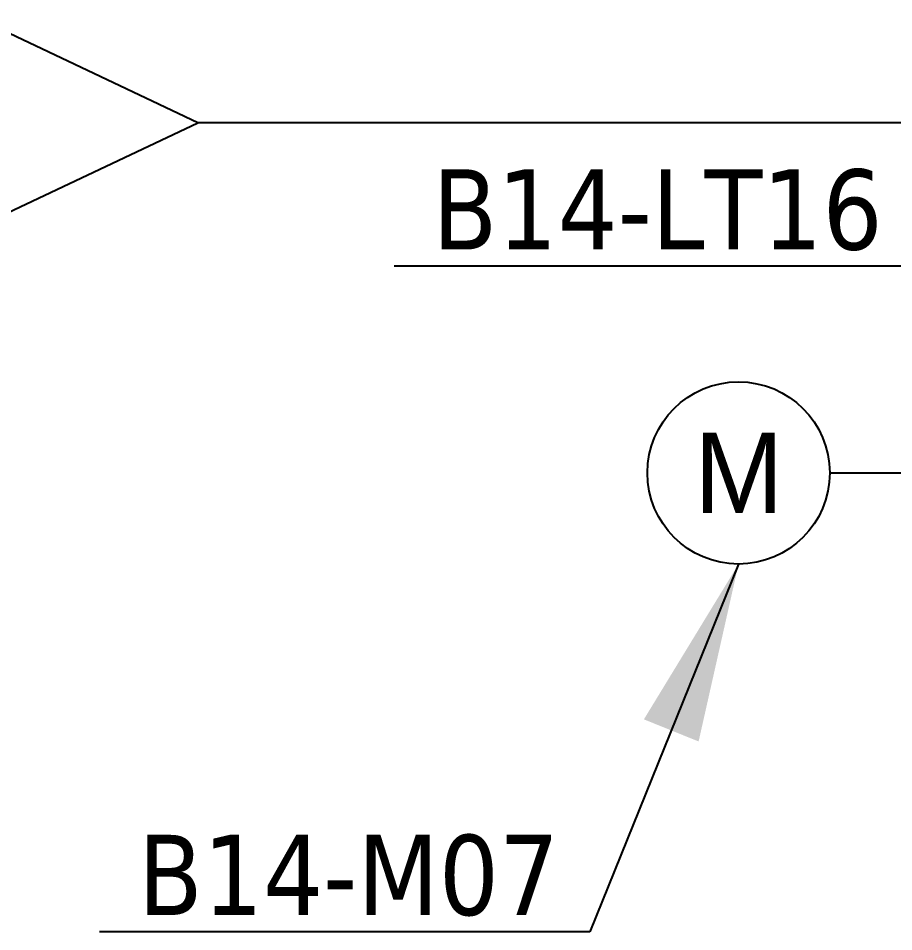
# Model space of a CAD drawing. Header units: millimetres. Extents: x 12318 to 17800, y 6541 to 10165.
# Drawn here: x 13165.5 to 13287.5, y 9247.3 to 9374.6 of the extents above; entities that cross this region are included whole.
import ezdxf

# ---------------------------------------------------------------- set-up
doc = ezdxf.new("R2010")
doc.units = ezdxf.units.MM
doc.layers.add('HW LINE', color=1, linetype='Continuous')
doc.layers.add('Reference', color=6, linetype='Continuous')
doc.dimstyles.new('ISO-25', dxfattribs={"dimtxt": 2.5, "dimasz": 2.5, "dimexe": 1.25, "dimexo": 0.625, "dimtad": 1, "dimtxsty": 'Standard', "dimcen": 2.5, "dimadec": 0, "dimazin": 0, "dimtfac": 1, "dimtmove": 0, "dimatfit": 3, "dimfxl": 1, "dimarcsym": 0})

msp = doc.modelspace()

# ---------------------------------------------------------------- linework, layer by layer
msp.add_line((13278.55, 9311.25), (13297.38, 9311.25))
msp.add_circle((13265.86, 9311.25), 12.69)
at = {"layer": 'HW LINE'}
msp.add_line((13346.41, 9360.02), (13190.54, 9360.02), dxfattribs=at)
at = {"layer": 'Reference'}
msp.add_lwpolyline([(13159.75, 9374.58), (12967.28, 9374.58), (12967.28, 9345.47), (13159.75, 9345.47), (13190.54, 9360.02)], close=True, dxfattribs=at)

# ---------------------------------------------------------------- texts
at = {"width": 777.1843}
for s, insert, char_height, attachment_point in [('{\\fTahoma|b0|i0|c0|p34;B14-LT16}', (13223.23, 9353.54), 11.1664, 1), ('M', (13272.13, 9316.86), 11.17, 3), ('{\\fTahoma|b0|i0|c0|p34;B14-M07}', (13182.2, 9260.84), 11.1664, 1)]:
    msp.add_mtext(s, dxfattribs=dict(at, insert=insert, char_height=char_height, attachment_point=attachment_point))

# ---------------------------------------------------------------- leaders
at = {"linetype": 'Continuous', "lineweight": -3}
for points in [[(13398.52, 9352.36), (13328.96, 9340.04), (13217.87, 9340.04)], [(13265.86, 9298.56), (13245.14, 9247.34), (13176.84, 9247.34)]]:
    msp.add_leader(points, dimstyle='ISO-25', override={"dimscale": 10, "dimtad": 0}, dxfattribs=at)

doc.saveas('drawing.dxf')
